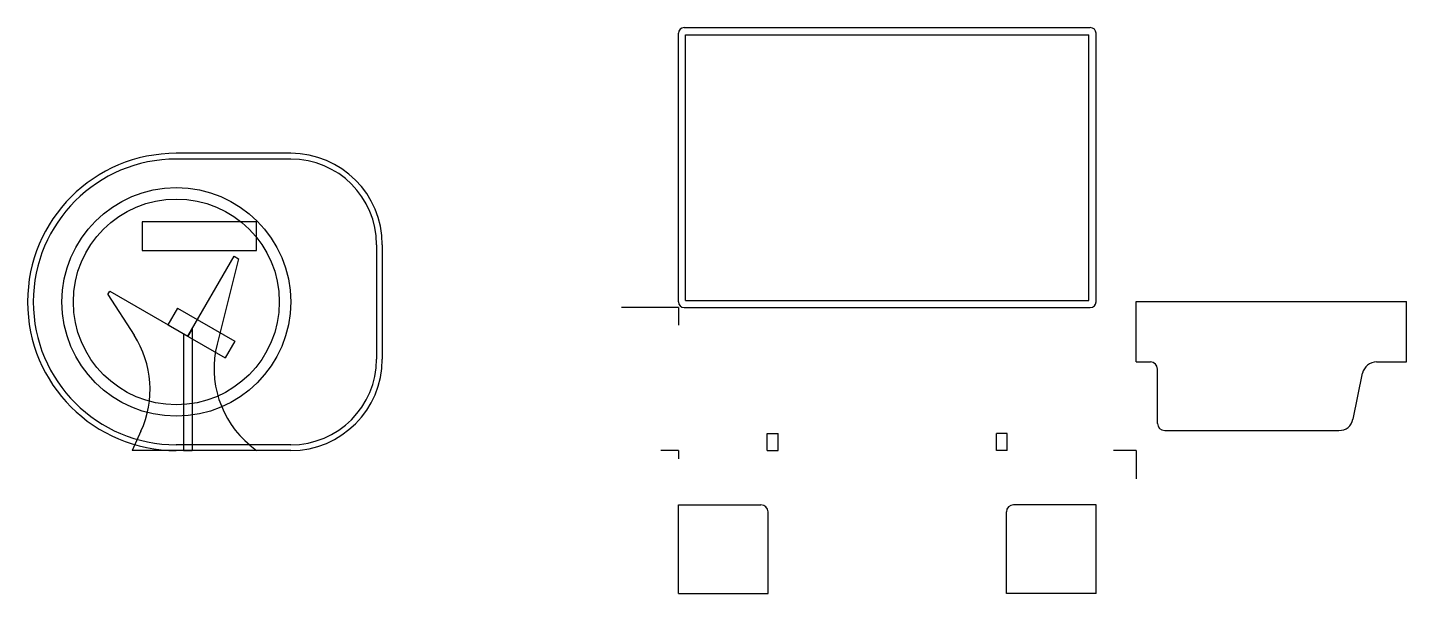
# Model space of a CAD drawing. Header units: millimetres. Extents: x 0 to 482, y -50 to 148.
import ezdxf

# ---------------------------------------------------------------- set-up
doc = ezdxf.new("R2010")
doc.units = ezdxf.units.MM
for name, color, linetype in [('b0', 11, 'Continuous'), ('b1', 11, 'Continuous'), ('b2', 11, 'Continuous'), ('b3', 11, 'Continuous'), ('box-bottom', 192, 'Continuous'), ('box-front', 191, 'Continuous'), ('box-side', 162, 'Continuous'), ('box-tabs', 162, 'Continuous'), ('box-walls', 211, 'Continuous'), ('cross', 181, 'Continuous'), ('notch', 121, 'Continuous'), ('ref', 9, 'Continuous'), ('stand', 61, 'Continuous'), ('tool', 193, 'Continuous')]:
    doc.layers.add(name, color=color, linetype=linetype)

msp = doc.modelspace()

# ---------------------------------------------------------------- linework, layer by layer
at = {"layer": 'b0'}
for p, q in [((92, 104), (52, 104)), ((124, 72), (124, 32)), ((92, 0), (52, 0))]:
    msp.add_line(p, q, dxfattribs=at)
for centre, radius, start, end in [((52, 52), 52, 90, 180), ((92, 72), 32, 0, 90), ((52, 52), 52, 180, 270), ((92, 32), 32, 270, 0)]:
    msp.add_arc(centre, radius, start, end, dxfattribs=at)
at = {"layer": 'b1'}
for p, q in [((92, 102), (52, 102)), ((122, 72), (122, 32)), ((92, 2), (52, 2))]:
    msp.add_line(p, q, dxfattribs=at)
for centre, radius, start, end in [((52, 52), 50, 90, 180), ((92, 72), 30, 0, 90), ((52, 52), 50, 180, 270), ((92, 32), 30, 270, 0)]:
    msp.add_arc(centre, radius, start, end, dxfattribs=at)
at = {"layer": 'b2'}
msp.add_circle((52, 52), 40, dxfattribs=at)
at = {"layer": 'b3'}
msp.add_circle((52, 52), 36, dxfattribs=at)
at = {"layer": 'box-bottom'}
for p, q in [((227.5, 52), (227.5, 146)), ((229.5, 148), (371.5, 148)), ((373.5, 52), (373.5, 146)), ((229.5, 50), (371.5, 50))]:
    msp.add_line(p, q, dxfattribs=at)
for centre, start, end in [((229.5, 146), 90, 180), ((371.5, 146), 0, 90), ((229.5, 52), 180, 270), ((371.5, 52), 270, 0)]:
    msp.add_arc(centre, 2, start, end, dxfattribs=at)
at = {"layer": 'box-front'}
for p, q in [((227.5, -19), (256.35, -19)), ((227.5, -50), (227.5, -19)), ((373.5, -19), (344.65, -19)), ((373.5, -50), (373.5, -19)), ((258.85, -50), (258.85, -21.5)), ((342.15, -50), (342.15, -21.5)), ((227.5, -50), (258.85, -50)), ((373.5, -50), (342.15, -50))]:
    msp.add_line(p, q, dxfattribs=at)
for centre, start, end in [((256.35, -21.5), 360, 90), ((344.65, -21.5), 90, 180)]:
    msp.add_arc(centre, 2.5, start, end, dxfattribs=at)
at = {"layer": 'box-side'}
for p, q in [((387.5, 31), (387.5, 52.16)), ((387.5, 52.16), (482, 52.16)), ((482, 31), (482, 52.16)), ((387.5, 31), (392.5, 31)), ((471.57, 31), (482, 31)), ((395, 9.5), (395, 28.5)), ((463.33, 10.98), (466.67, 27.02)), ((397.5, 7), (458.43, 7))]:
    msp.add_line(p, q, dxfattribs=at)
for centre, radius, start, end in [((392.5, 28.5), 2.5, 0, 90), ((471.57, 26), 5, 90, 168.2317), ((458.43, 12), 5, 270, 348.2317), ((397.5, 9.5), 2.5, 180, 270)]:
    msp.add_arc(centre, radius, start, end, dxfattribs=at)
at = {"layer": 'box-tabs'}
for p, q in [((258.55, 0), (258.55, 6)), ((258.55, 6), (262.35, 6)), ((262.35, 0), (262.35, 6)), ((342.45, 6), (338.65, 6)), ((338.65, 0), (338.65, 6)), ((342.45, 0), (342.45, 6)), ((258.55, 0), (262.35, 0)), ((342.45, 0), (338.65, 0))]:
    msp.add_line(p, q, dxfattribs=at)
at = {"layer": 'box-walls'}
for p, q in [((230, 145.5), (371, 145.5)), ((230, 52.5), (230, 145.5)), ((371, 52.5), (371, 145.5)), ((230, 52.5), (371, 52.5))]:
    msp.add_line(p, q, dxfattribs=at)
at = {"layer": 'cross'}
for p, q in [((54.54, 40.87), (54.54, 0)), ((54.54, 40.87), (56.04, 40)), ((57.54, 42.6), (56.04, 40)), ((57.54, 42.6), (57.54, 0)), ((54.54, 0), (57.54, 0))]:
    msp.add_line(p, q, dxfattribs=at)
at = {"layer": 'notch'}
for p, q in [((52.43, 49.87), (49.06, 44.03)), ((52.43, 49.87), (72.46, 38.3)), ((49.06, 44.03), (69.09, 32.46)), ((72.46, 38.3), (69.09, 32.46))]:
    msp.add_line(p, q, dxfattribs=at)
at = {"layer": 'ref'}
for p, q in [((227.5, 50), (207.61, 50)), ((227.5, 50), (227.5, 43.83)), ((227.5, 0), (221.37, 0)), ((227.5, 0), (227.5, -2.85)), ((387.5, 0), (379.64, 0)), ((387.5, 0), (387.5, -9.95))]:
    msp.add_line(p, q, dxfattribs=at)
at = {"layer": 'stand'}
for p, q in [((56.04, 40), (72.19, 67.97)), ((72.19, 67.97), (73.69, 67.11)), ((73.69, 67.11), (66.22, 37.2)), ((28.01, 54.58), (28.7, 55.78)), ((28.01, 54.58), (37.22, 40.35)), ((28.7, 55.78), (56.04, 40)), ((39.64, 6.74), (36.55, 0)), ((79.97, 0), (36.55, 0)), ((77.75, 1.85), (79.97, 0))]:
    msp.add_line(p, q, dxfattribs=at)
for centre, start, end in [((7.83, 21.34), 335.3454, 32.9014), ((100.18, 28.72), 165.9837, 230.1544)]:
    msp.add_arc(centre, 35, start, end, dxfattribs=at)
at = {"layer": 'tool'}
for p, q in [((40, 80), (40, 70)), ((80, 80), (40, 80)), ((80, 70), (80, 80)), ((40, 70), (80, 70))]:
    msp.add_line(p, q, dxfattribs=at)

doc.saveas('drawing.dxf')
